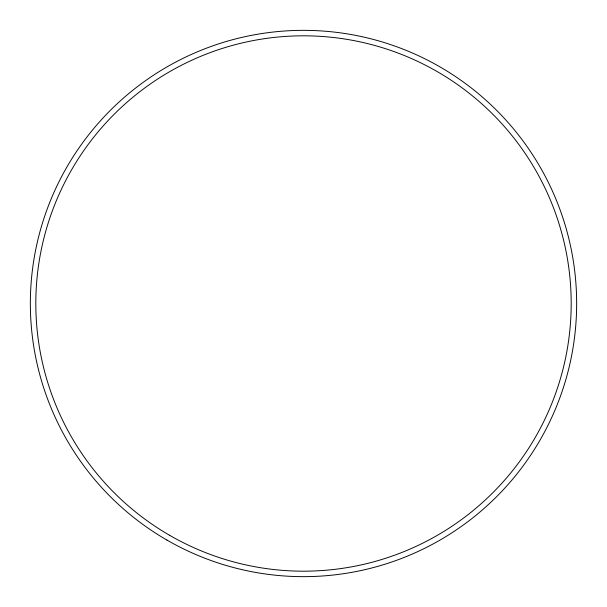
<?xml version="1.0" encoding="UTF-8"?>
<svg xmlns="http://www.w3.org/2000/svg" width="607" height="607" viewBox="0 0 607 607"><rect width="100%" height="100%" fill="white"/><g stroke="black" fill="none" stroke-linecap="round" stroke-linejoin="round"><path stroke-width="0.91" d="M166.925 540.055A273.15 273.15 0 0 0 576.65 303.5A273.15 273.15 0 0 0 166.925 66.945A273.15 273.15 0 0 0 166.925 540.055M169.656 535.321A267.687 267.687 0 0 0 571.187 303.5A267.687 267.687 0 0 0 169.656 71.679A267.687 267.687 0 0 0 169.656 535.321"/></g></svg>
